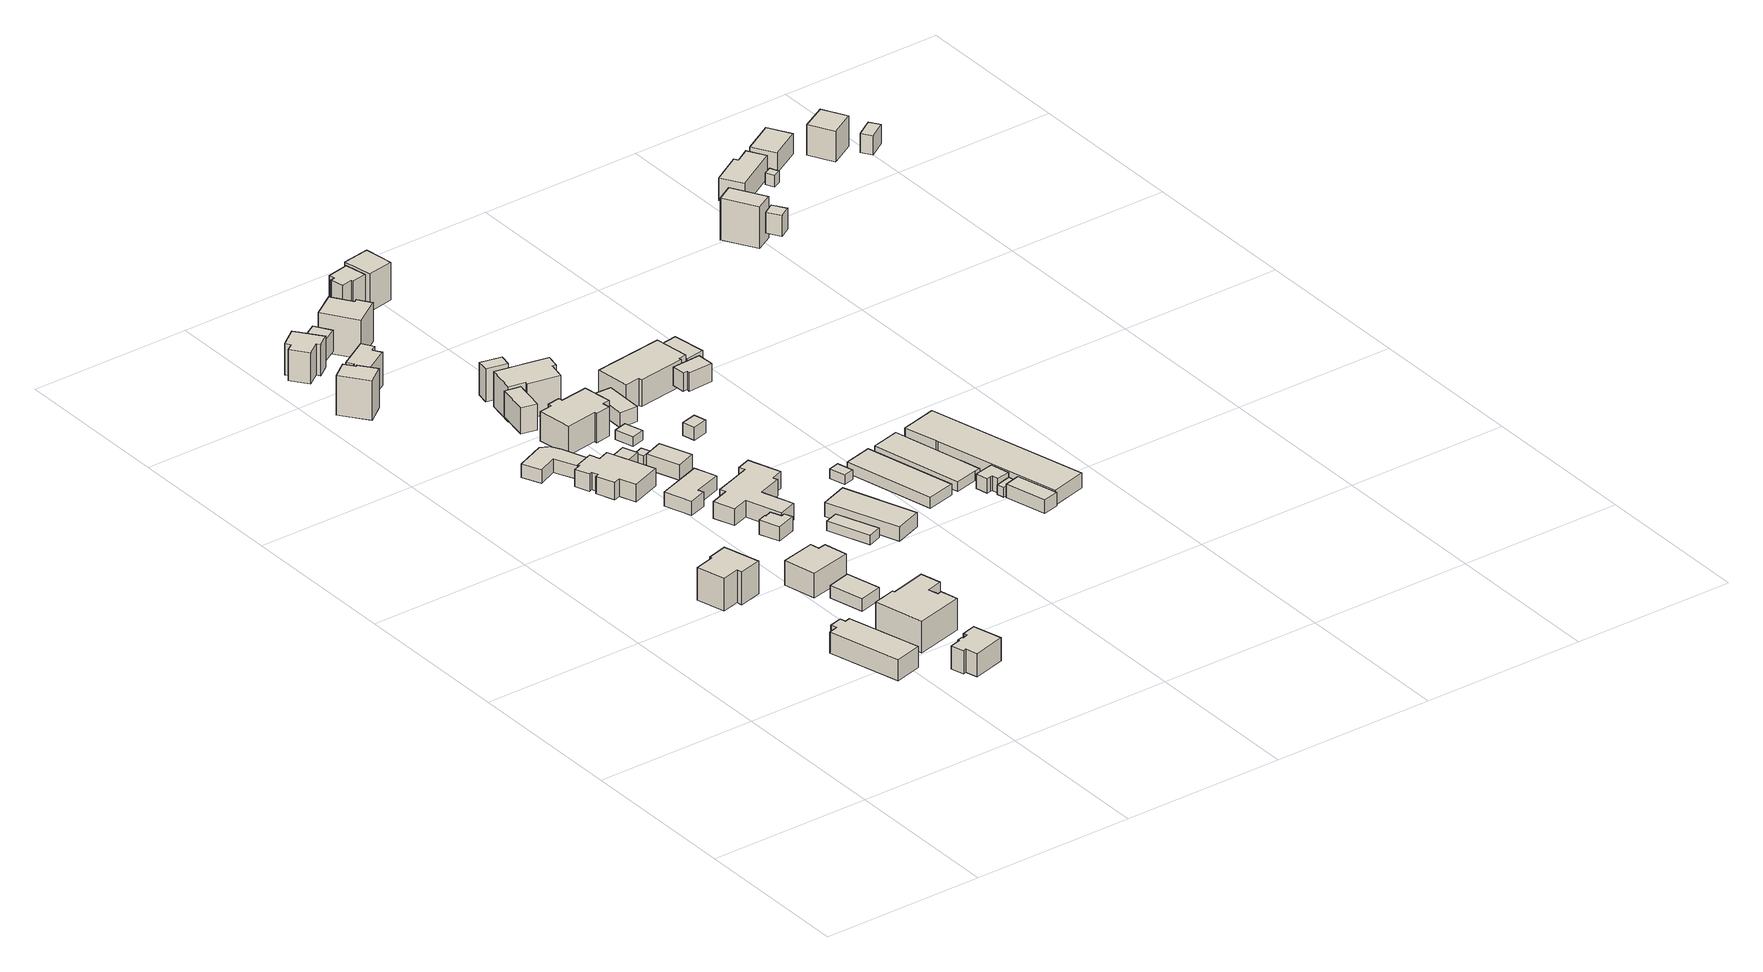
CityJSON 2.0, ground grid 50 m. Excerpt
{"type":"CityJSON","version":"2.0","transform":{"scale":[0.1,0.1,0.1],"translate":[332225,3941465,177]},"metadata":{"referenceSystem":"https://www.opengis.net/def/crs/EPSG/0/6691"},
"CityObjects":{
"building1":{"type":"Building","attributes":{"usage":"422","measuredHeight":9.6,"storeysAboveGround":2,"BuildingIDAttribute.prefecture":"14","BuildingIDAttribute.city":"14151","BuildingDetailAttribute.totalFloorArea":325.93,"BuildingDetailAttribute.buildingFootprintArea":162.96,"BuildingDetailAttribute.buildingStructureType":"601","BuildingDetailAttribute.buildingStructureOrgType":"1","BuildingDetailAttribute.orgUsage":"137","BuildingDetailAttribute.surveyYear":2015,"BuildingLandSlideRiskAttribute.description":"1","BuildingLandSlideRiskAttribute.areaType":"1"},"geometry":[{"type":"Solid","lod":"1","boundaries":[[[[0,1,2,3,4,5,6,7]],[[6,8,9,7]],[[5,10,8,6]],[[4,11,10,5]],[[3,12,11,4]],[[2,13,12,3]],[[1,14,13,2]],[[0,15,14,1]],[[7,9,15,0]],[[8,10,11,12,13,14,15,9]]]]}]},
"building2":{"type":"Building","attributes":{"usage":"422","measuredHeight":11.1,"storeysAboveGround":1,"BuildingIDAttribute.prefecture":"14","BuildingIDAttribute.city":"14151","BuildingDetailAttribute.totalFloorArea":84.15,"BuildingDetailAttribute.buildingFootprintArea":84.15,"BuildingDetailAttribute.buildingStructureType":"610","BuildingDetailAttribute.buildingStructureOrgType":"2","BuildingDetailAttribute.orgUsage":"137","BuildingDetailAttribute.surveyYear":2015,"BuildingLandSlideRiskAttribute.description":"1","BuildingLandSlideRiskAttribute.areaType":"1"},"geometry":[{"type":"Solid","lod":"1","boundaries":[[[[16,17,18,19,20,21,22,23]],[[22,24,25,23]],[[21,26,24,22]],[[20,27,26,21]],[[19,28,27,20]],[[18,29,28,19]],[[17,30,29,18]],[[16,31,30,17]],[[23,25,31,16]],[[24,26,27,28,29,30,31,25]]]]}]},
"building3":{"type":"Building","attributes":{"usage":"411","measuredHeight":7.6,"storeysAboveGround":2,"BuildingIDAttribute.prefecture":"14","BuildingIDAttribute.city":"14151","BuildingDetailAttribute.totalFloorArea":178.79,"BuildingDetailAttribute.buildingFootprintArea":89.39,"BuildingDetailAttribute.buildingStructureType":"601","BuildingDetailAttribute.buildingStructureOrgType":"1","BuildingDetailAttribute.orgUsage":"10","BuildingDetailAttribute.surveyYear":2015,"BuildingLandSlideRiskAttribute.description":"1","BuildingLandSlideRiskAttribute.areaType":"1"},"geometry":[{"type":"Solid","lod":"1","boundaries":[[[[32,33,34,35,36,37,38,39,40,41,42,43]],[[42,44,45,43]],[[41,46,44,42]],[[40,47,46,41]],[[39,48,47,40]],[[38,49,48,39]],[[37,50,49,38]],[[36,51,50,37]],[[35,52,51,36]],[[34,53,52,35]],[[33,54,53,34]],[[32,55,54,33]],[[43,45,55,32]],[[44,46,47,48,49,50,51,52,53,54,55,45]]]]}]},
"building4":{"type":"Building","attributes":{"usage":"422","measuredHeight":4.3,"storeysAboveGround":2,"BuildingIDAttribute.prefecture":"14","BuildingIDAttribute.city":"14151","BuildingDetailAttribute.totalFloorArea":153.8,"BuildingDetailAttribute.buildingFootprintArea":76.9,"BuildingDetailAttribute.buildingStructureType":"601","BuildingDetailAttribute.buildingStructureOrgType":"1","BuildingDetailAttribute.orgUsage":"137","BuildingDetailAttribute.surveyYear":2015,"BuildingLandSlideRiskAttribute.description":"1","BuildingLandSlideRiskAttribute.areaType":"1"},"geometry":[{"type":"Solid","lod":"1","boundaries":[[[[56,57,58,59]],[[58,60,61,59]],[[57,62,60,58]],[[56,63,62,57]],[[59,61,63,56]],[[60,62,63,61]]]]}]},
"building5":{"type":"Building","attributes":{"usage":"411","measuredHeight":9.6,"storeysAboveGround":2,"BuildingIDAttribute.prefecture":"14","BuildingIDAttribute.city":"14151","BuildingDetailAttribute.totalFloorArea":232.16,"BuildingDetailAttribute.buildingFootprintArea":116.08,"BuildingDetailAttribute.buildingStructureType":"601","BuildingDetailAttribute.buildingStructureOrgType":"1","BuildingDetailAttribute.orgUsage":"10","BuildingDetailAttribute.surveyYear":2015,"BuildingLandSlideRiskAttribute.description":"1","BuildingLandSlideRiskAttribute.areaType":"1"},"geometry":[{"type":"Solid","lod":"1","boundaries":[[[[64,65,66,67,68,69]],[[68,70,71,69]],[[67,72,70,68]],[[66,73,72,67]],[[65,74,73,66]],[[64,75,74,65]],[[69,71,75,64]],[[70,72,73,74,75,71]]]]}]},
"building6":{"type":"Building","attributes":{"usage":"411","measuredHeight":14,"storeysAboveGround":2,"BuildingIDAttribute.prefecture":"14","BuildingIDAttribute.city":"14151","BuildingDetailAttribute.totalFloorArea":387.16,"BuildingDetailAttribute.buildingFootprintArea":193.58,"BuildingDetailAttribute.buildingStructureType":"601","BuildingDetailAttribute.buildingStructureOrgType":"1","BuildingDetailAttribute.orgUsage":"10","BuildingDetailAttribute.surveyYear":2015,"BuildingLandSlideRiskAttribute.description":"1","BuildingLandSlideRiskAttribute.areaType":"1"},"geometry":[{"type":"Solid","lod":"1","boundaries":[[[[76,77,78,79,80,81,82,83,84,85]],[[84,86,87,85]],[[83,88,86,84]],[[82,89,88,83]],[[81,90,89,82]],[[80,91,90,81]],[[79,92,91,80]],[[78,93,92,79]],[[77,94,93,78]],[[76,95,94,77]],[[85,87,95,76]],[[86,88,89,90,91,92,93,94,95,87]]]]}]},
"building7":{"type":"Building","attributes":{"usage":"411","measuredHeight":5.5,"storeysAboveGround":2,"BuildingIDAttribute.prefecture":"14","BuildingIDAttribute.city":"14151","BuildingDetailAttribute.totalFloorArea":190.73,"BuildingDetailAttribute.buildingFootprintArea":95.36,"BuildingDetailAttribute.buildingStructureType":"601","BuildingDetailAttribute.buildingStructureOrgType":"1","BuildingDetailAttribute.orgUsage":"10","BuildingDetailAttribute.surveyYear":2015},"geometry":[{"type":"Solid","lod":"1","boundaries":[[[[96,97,98,99,100,101,102,103]],[[102,104,105,103]],[[101,106,104,102]],[[100,107,106,101]],[[99,108,107,100]],[[98,109,108,99]],[[97,110,109,98]],[[96,111,110,97]],[[103,105,111,96]],[[104,106,107,108,109,110,111,105]]]]}]},
"building8":{"type":"Building","attributes":{"usage":"411","measuredHeight":6.8,"storeysAboveGround":1,"BuildingIDAttribute.prefecture":"14","BuildingIDAttribute.city":"14151","BuildingDetailAttribute.totalFloorArea":197.92,"BuildingDetailAttribute.buildingFootprintArea":197.92,"BuildingDetailAttribute.buildingStructureType":"601","BuildingDetailAttribute.buildingStructureOrgType":"1","BuildingDetailAttribute.orgUsage":"10","BuildingDetailAttribute.surveyYear":2015},"geometry":[{"type":"Solid","lod":"1","boundaries":[[[[112,113,114,115,116,117,118,119,120,121,122,123,124,125]],[[124,126,127,125]],[[123,128,126,124]],[[122,129,128,123]],[[121,130,129,122]],[[120,131,130,121]],[[119,132,131,120]],[[118,133,132,119]],[[117,134,133,118]],[[116,135,134,117]],[[115,136,135,116]],[[114,137,136,115]],[[113,138,137,114]],[[112,139,138,113]],[[125,127,139,112]],[[126,128,129,130,131,132,133,134,135,136,137,138,139,127]]]]}]},
"building9":{"type":"Building","attributes":{"usage":"413","measuredHeight":5.7,"storeysAboveGround":1,"BuildingIDAttribute.prefecture":"14","BuildingIDAttribute.city":"14151","BuildingDetailAttribute.totalFloorArea":17.85,"BuildingDetailAttribute.buildingFootprintArea":17.85,"BuildingDetailAttribute.buildingStructureType":"601","BuildingDetailAttribute.buildingStructureOrgType":"1","BuildingDetailAttribute.orgUsage":"30","BuildingDetailAttribute.surveyYear":2015},"geometry":[{"type":"Solid","lod":"1","boundaries":[[[[140,141,142,143,144,145,146,147]],[[146,148,149,147]],[[145,150,148,146]],[[144,151,150,145]],[[143,152,151,144]],[[142,153,152,143]],[[141,154,153,142]],[[140,155,154,141]],[[147,149,155,140]],[[148,150,151,152,153,154,155,149]]]]}]},
"building10":{"type":"Building","attributes":{"usage":"411","measuredHeight":13,"storeysAboveGround":2,"BuildingIDAttribute.prefecture":"14","BuildingIDAttribute.city":"14151","BuildingDetailAttribute.totalFloorArea":105.78,"BuildingDetailAttribute.buildingFootprintArea":52.89,"BuildingDetailAttribute.buildingStructureType":"601","BuildingDetailAttribute.buildingStructureOrgType":"1","BuildingDetailAttribute.orgUsage":"10","BuildingDetailAttribute.surveyYear":2015,"BuildingLandSlideRiskAttribute.description":"1","BuildingLandSlideRiskAttribute.areaType":"1"},"geometry":[{"type":"Solid","lod":"1","boundaries":[[[[156,157,158,159,160,161]],[[160,162,163,161]],[[159,164,162,160]],[[158,165,164,159]],[[157,166,165,158]],[[156,167,166,157]],[[161,163,167,156]],[[162,164,165,166,167,163]]]]}]},
"building11":{"type":"Building","attributes":{"usage":"413","measuredHeight":10.6,"storeysAboveGround":3,"BuildingIDAttribute.prefecture":"14","BuildingIDAttribute.city":"14151","BuildingDetailAttribute.totalFloorArea":184.38,"BuildingDetailAttribute.buildingFootprintArea":61.46,"BuildingDetailAttribute.buildingStructureType":"601","BuildingDetailAttribute.buildingStructureOrgType":"1","BuildingDetailAttribute.orgUsage":"30","BuildingDetailAttribute.surveyYear":2015,"BuildingLandSlideRiskAttribute.description":"1","BuildingLandSlideRiskAttribute.areaType":"1"},"geometry":[{"type":"Solid","lod":"1","boundaries":[[[[168,169,170,171,172,173,174,175]],[[174,176,177,175]],[[173,178,176,174]],[[172,179,178,173]],[[171,180,179,172]],[[170,181,180,171]],[[169,182,181,170]],[[168,183,182,169]],[[175,177,183,168]],[[176,178,179,180,181,182,183,177]]]]}]},
"building12":{"type":"Building","attributes":{"usage":"413","measuredHeight":18.1,"storeysAboveGround":1,"BuildingIDAttribute.prefecture":"14","BuildingIDAttribute.city":"14151","BuildingDetailAttribute.totalFloorArea":101.69,"BuildingDetailAttribute.buildingFootprintArea":101.69,"BuildingDetailAttribute.buildingStructureType":"601","BuildingDetailAttribute.buildingStructureOrgType":"1","BuildingDetailAttribute.orgUsage":"30","BuildingDetailAttribute.surveyYear":2015},"geometry":[{"type":"Solid","lod":"1","boundaries":[[[[184,185,186,187,188,189]],[[188,190,191,189]],[[187,192,190,188]],[[186,193,192,187]],[[185,194,193,186]],[[184,195,194,185]],[[189,191,195,184]],[[190,192,193,194,195,191]]]]}]},
"building13":{"type":"Building","attributes":{"measuredHeight":5,"BuildingIDAttribute.prefecture":"14","BuildingIDAttribute.city":"14151","BuildingDetailAttribute.surveyYear":2015},"geometry":[{"type":"Solid","lod":"1","boundaries":[[[[196,197,198,199]],[[198,200,201,199]],[[197,202,200,198]],[[196,203,202,197]],[[199,201,203,196]],[[200,202,203,201]]]]}]},
"building14":{"type":"Building","attributes":{"usage":"413","measuredHeight":8.6,"storeysAboveGround":1,"BuildingIDAttribute.prefecture":"14","BuildingIDAttribute.city":"14151","BuildingDetailAttribute.totalFloorArea":246.19,"BuildingDetailAttribute.buildingFootprintArea":246.19,"BuildingDetailAttribute.buildingStructureType":"601","BuildingDetailAttribute.buildingStructureOrgType":"1","BuildingDetailAttribute.orgUsage":"30","BuildingDetailAttribute.surveyYear":2015},"geometry":[{"type":"Solid","lod":"1","boundaries":[[[[204,205,206,207,208,209,210,211,212,213,214,215,216,217]],[[216,218,219,217]],[[215,220,218,216]],[[214,221,220,215]],[[213,222,221,214]],[[212,223,222,213]],[[211,224,223,212]],[[210,225,224,211]],[[209,226,225,210]],[[208,227,226,209]],[[207,228,227,208]],[[206,229,228,207]],[[205,230,229,206]],[[204,231,230,205]],[[217,219,231,204]],[[218,220,221,222,223,224,225,226,227,228,229,230,231,219]]]]}]},
"building15":{"type":"Building","attributes":{"measuredHeight":3.4,"BuildingIDAttribute.prefecture":"14","BuildingIDAttribute.city":"14151","BuildingDetailAttribute.surveyYear":2015},"geometry":[{"type":"Solid","lod":"1","boundaries":[[[[232,233,234,235]],[[234,236,237,235]],[[233,238,236,234]],[[232,239,238,233]],[[235,237,239,232]],[[236,238,239,237]]]]}]},
"building16":{"type":"Building","attributes":{"usage":"411","measuredHeight":7.1,"storeysAboveGround":2,"BuildingIDAttribute.prefecture":"14","BuildingIDAttribute.city":"14151","BuildingDetailAttribute.totalFloorArea":61.4,"BuildingDetailAttribute.buildingFootprintArea":30.7,"BuildingDetailAttribute.buildingStructureType":"601","BuildingDetailAttribute.buildingStructureOrgType":"1","BuildingDetailAttribute.orgUsage":"10","BuildingDetailAttribute.surveyYear":2015,"BuildingLandSlideRiskAttribute.description":"1","BuildingLandSlideRiskAttribute.areaType":"1"},"geometry":[{"type":"Solid","lod":"1","boundaries":[[[[240,241,242,243]],[[242,244,245,243]],[[241,246,244,242]],[[240,247,246,241]],[[243,245,247,240]],[[244,246,247,245]]]]}]},
"building17":{"type":"Building","attributes":{"usage":"411","measuredHeight":11.2,"storeysAboveGround":1,"BuildingIDAttribute.prefecture":"14","BuildingIDAttribute.city":"14151","BuildingDetailAttribute.totalFloorArea":64.75,"BuildingDetailAttribute.buildingFootprintArea":64.75,"BuildingDetailAttribute.buildingStructureType":"601","BuildingDetailAttribute.buildingStructureOrgType":"1","BuildingDetailAttribute.orgUsage":"10","BuildingDetailAttribute.surveyYear":2015,"BuildingLandSlideRiskAttribute.description":"1","BuildingLandSlideRiskAttribute.areaType":"1"},"geometry":[{"type":"Solid","lod":"1","boundaries":[[[[248,249,250,251,252,253,254,255]],[[254,256,257,255]],[[253,258,256,254]],[[252,259,258,253]],[[251,260,259,252]],[[250,261,260,251]],[[249,262,261,250]],[[248,263,262,249]],[[255,257,263,248]],[[256,258,259,260,261,262,263,257]]]]}]},
"building18":{"type":"Building","attributes":{"usage":"422","measuredHeight":5.9,"storeysAboveGround":1,"BuildingIDAttribute.prefecture":"14","BuildingIDAttribute.city":"14151","BuildingDetailAttribute.totalFloorArea":65.13,"BuildingDetailAttribute.buildingFootprintArea":65.13,"BuildingDetailAttribute.buildingStructureType":"601","BuildingDetailAttribute.buildingStructureOrgType":"1","BuildingDetailAttribute.orgUsage":"137","BuildingDetailAttribute.surveyYear":2015},"geometry":[{"type":"Solid","lod":"1","boundaries":[[[[264,265,266,267]],[[266,268,269,267]],[[265,270,268,266]],[[264,271,270,265]],[[267,269,271,264]],[[268,270,271,269]]]]}]},
"building19":{"type":"Building","attributes":{"BuildingIDAttribute.prefecture":"14","BuildingIDAttribute.city":"14151","BuildingDetailAttribute.surveyYear":2015},"geometry":[{"type":"Solid","lod":"1","boundaries":[[[[272,273,274,275]],[[274,276,277,275]],[[273,278,276,274]],[[272,279,278,273]],[[275,277,279,272]],[[276,278,279,277]]]]}]},
"building20":{"type":"Building","attributes":{"usage":"415","measuredHeight":13.1,"storeysAboveGround":1,"BuildingIDAttribute.prefecture":"14","BuildingIDAttribute.city":"14151","BuildingDetailAttribute.totalFloorArea":44.1,"BuildingDetailAttribute.buildingFootprintArea":44.1,"BuildingDetailAttribute.buildingStructureType":"601","BuildingDetailAttribute.buildingStructureOrgType":"1","BuildingDetailAttribute.orgUsage":"50","BuildingDetailAttribute.surveyYear":2015},"geometry":[{"type":"Solid","lod":"1","boundaries":[[[[280,281,282,283]],[[282,284,285,283]],[[281,286,284,282]],[[280,287,286,281]],[[283,285,287,280]],[[284,286,287,285]]]]}]},
"building21":{"type":"Building","attributes":{"usage":"411","measuredHeight":10.7,"storeysAboveGround":1,"BuildingIDAttribute.prefecture":"14","BuildingIDAttribute.city":"14151","BuildingDetailAttribute.totalFloorArea":165.42,"BuildingDetailAttribute.buildingFootprintArea":165.42,"BuildingDetailAttribute.buildingStructureType":"601","BuildingDetailAttribute.buildingStructureOrgType":"1","BuildingDetailAttribute.orgUsage":"10","BuildingDetailAttribute.surveyYear":2015},"geometry":[{"type":"Solid","lod":"1","boundaries":[[[[288,289,290,291,292,293,294,295,296,297,298,299]],[[298,300,301,299]],[[297,302,300,298]],[[296,303,302,297]],[[295,304,303,296]],[[294,305,304,295]],[[293,306,305,294]],[[292,307,306,293]],[[291,308,307,292]],[[290,309,308,291]],[[289,310,309,290]],[[288,311,310,289]],[[299,301,311,288]],[[300,302,303,304,305,306,307,308,309,310,311,301]]]]}]},
"building22":{"type":"Building","attributes":{"usage":"411","storeysAboveGround":1,"BuildingIDAttribute.prefecture":"14","BuildingIDAttribute.city":"14151","BuildingDetailAttribute.totalFloorArea":22.94,"BuildingDetailAttribute.buildingFootprintArea":22.94,"BuildingDetailAttribute.buildingStructureType":"610","BuildingDetailAttribute.buildingStructureOrgType":"2","BuildingDetailAttribute.orgUsage":"10","BuildingDetailAttribute.surveyYear":2015},"geometry":[{"type":"Solid","lod":"1","boundaries":[[[[312,313,314,315]],[[314,316,317,315]],[[313,318,316,314]],[[312,319,318,313]],[[315,317,319,312]],[[316,318,319,317]]]]}]},
"building23":{"type":"Building","attributes":{"usage":"411","measuredHeight":13.4,"storeysAboveGround":2,"BuildingIDAttribute.prefecture":"14","BuildingIDAttribute.city":"14151","BuildingDetailAttribute.totalFloorArea":182.55,"BuildingDetailAttribute.buildingFootprintArea":91.27,"BuildingDetailAttribute.buildingStructureType":"601","BuildingDetailAttribute.buildingStructureOrgType":"1","BuildingDetailAttribute.orgUsage":"10","BuildingDetailAttribute.surveyYear":2015,"BuildingLandSlideRiskAttribute.description":"1","BuildingLandSlideRiskAttribute.areaType":"1"},"geometry":[{"type":"Solid","lod":"1","boundaries":[[[[320,321,322,323,324,325]],[[324,326,327,325]],[[323,328,326,324]],[[322,329,328,323]],[[321,330,329,322]],[[320,331,330,321]],[[325,327,331,320]],[[326,328,329,330,331,327]]]]}]},
"building24":{"type":"Building","attributes":{"measuredHeight":5.8,"BuildingIDAttribute.prefecture":"14","BuildingIDAttribute.city":"14151","BuildingDetailAttribute.surveyYear":2015},"geometry":[{"type":"Solid","lod":"1","boundaries":[[[[332,333,334,335]],[[334,336,337,335]],[[333,338,336,334]],[[332,339,338,333]],[[335,337,339,332]],[[336,338,339,337]]]]}]},
"building25":{"type":"Building","attributes":{"usage":"415","measuredHeight":16.9,"storeysAboveGround":1,"BuildingIDAttribute.prefecture":"14","BuildingIDAttribute.city":"14151","BuildingDetailAttribute.totalFloorArea":23.09,"BuildingDetailAttribute.buildingFootprintArea":23.09,"BuildingDetailAttribute.buildingStructureType":"601","BuildingDetailAttribute.buildingStructureOrgType":"1","BuildingDetailAttribute.orgUsage":"50","BuildingDetailAttribute.surveyYear":2015},"geometry":[{"type":"Solid","lod":"1","boundaries":[[[[340,341,342,343]],[[342,344,345,343]],[[341,346,344,342]],[[340,347,346,341]],[[343,345,347,340]],[[344,346,347,345]]]]}]},
"building26":{"type":"Building","attributes":{"usage":"415","measuredHeight":13.4,"storeysAboveGround":2,"BuildingIDAttribute.prefecture":"14","BuildingIDAttribute.city":"14151","BuildingDetailAttribute.totalFloorArea":242.28,"BuildingDetailAttribute.buildingFootprintArea":121.14,"BuildingDetailAttribute.buildingStructureType":"601","BuildingDetailAttribute.buildingStructureOrgType":"1","BuildingDetailAttribute.orgUsage":"50","BuildingDetailAttribute.surveyYear":2015},"geometry":[{"type":"Solid","lod":"1","boundaries":[[[[348,349,350,351,352,353,354,355]],[[354,356,357,355]],[[353,358,356,354]],[[352,359,358,353]],[[351,360,359,352]],[[350,361,360,351]],[[349,362,361,350]],[[348,363,362,349]],[[355,357,363,348]],[[356,358,359,360,361,362,363,357]]]]}]},
"building27":{"type":"Building","attributes":{"usage":"411","measuredHeight":5.3,"storeysAboveGround":2,"BuildingIDAttribute.prefecture":"14","BuildingIDAttribute.city":"14151","BuildingDetailAttribute.totalFloorArea":111.09,"BuildingDetailAttribute.buildingFootprintArea":55.54,"BuildingDetailAttribute.buildingStructureType":"601","BuildingDetailAttribute.buildingStructureOrgType":"1","BuildingDetailAttribute.orgUsage":"10","BuildingDetailAttribute.surveyYear":2015},"geometry":[{"type":"Solid","lod":"1","boundaries":[[[[364,365,366,367]],[[366,368,369,367]],[[365,370,368,366]],[[364,371,370,365]],[[367,369,371,364]],[[368,370,371,369]]]]}]},
"building28":{"type":"Building","attributes":{"usage":"411","measuredHeight":9.9,"storeysAboveGround":2,"BuildingIDAttribute.prefecture":"14","BuildingIDAttribute.city":"14151","BuildingDetailAttribute.totalFloorArea":107.81,"BuildingDetailAttribute.buildingFootprintArea":53.9,"BuildingDetailAttribute.buildingStructureType":"601","BuildingDetailAttribute.buildingStructureOrgType":"1","BuildingDetailAttribute.orgUsage":"10","BuildingDetailAttribute.surveyYear":2015,"BuildingLandSlideRiskAttribute.description":"1","BuildingLandSlideRiskAttribute.areaType":"1"},"geometry":[{"type":"Solid","lod":"1","boundaries":[[[[372,373,374,375,376,377,378,379]],[[378,380,381,379]],[[377,382,380,378]],[[376,383,382,377]],[[375,384,383,376]],[[374,385,384,375]],[[373,386,385,374]],[[372,387,386,373]],[[379,381,387,372]],[[380,382,383,384,385,386,387,381]]]]}]},
"building29":{"type":"Building","attributes":{"measuredHeight":4.2,"BuildingIDAttribute.prefecture":"14","BuildingIDAttribute.city":"14151","BuildingDetailAttribute.surveyYear":2015},"geometry":[{"type":"Solid","lod":"1","boundaries":[[[[388,389,390,391]],[[390,392,393,391]],[[389,394,392,390]],[[388,395,394,389]],[[391,393,395,388]],[[392,394,395,393]]]]}]},
"building30":{"type":"Building","attributes":{"BuildingIDAttribute.prefecture":"14","BuildingIDAttribute.city":"14151","BuildingDetailAttribute.surveyYear":2015},"geometry":[{"type":"Solid","lod":"1","boundaries":[[[[396,397,398,399]],[[398,400,401,399]],[[397,402,400,398]],[[396,403,402,397]],[[399,401,403,396]],[[400,402,403,401]]]]}]},
"building31":{"type":"Building","attributes":{"usage":"411","measuredHeight":12.6,"storeysAboveGround":2,"BuildingIDAttribute.prefecture":"14","BuildingIDAttribute.city":"14151","BuildingDetailAttribute.totalFloorArea":99.7,"BuildingDetailAttribute.buildingFootprintArea":49.85,"BuildingDetailAttribute.buildingStructureType":"601","BuildingDetailAttribute.buildingStructureOrgType":"1","BuildingDetailAttribute.orgUsage":"10","BuildingDetailAttribute.surveyYear":2015,"BuildingLandSlideRiskAttribute.description":"1","BuildingLandSlideRiskAttribute.areaType":"1"},"geometry":[{"type":"Solid","lod":"1","boundaries":[[[[404,405,406,407]],[[406,408,409,407]],[[405,410,408,406]],[[404,411,410,405]],[[407,409,411,404]],[[408,410,411,409]]]]}]},
"building32":{"type":"Building","attributes":{"measuredHeight":4.8,"BuildingIDAttribute.prefecture":"14","BuildingIDAttribute.city":"14151","BuildingDetailAttribute.surveyYear":2015},"geometry":[{"type":"Solid","lod":"1","boundaries":[[[[412,413,414,415]],[[414,416,417,415]],[[413,418,416,414]],[[412,419,418,413]],[[415,417,419,412]],[[416,418,419,417]]]]}]},
"building33":{"type":"Building","attributes":{"usage":"411","measuredHeight":10.5,"storeysAboveGround":1,"BuildingIDAttribute.prefecture":"14","BuildingIDAttribute.city":"14151","BuildingDetailAttribute.totalFloorArea":221.25,"BuildingDetailAttribute.buildingFootprintArea":221.25,"BuildingDetailAttribute.buildingStructureType":"601","BuildingDetailAttribute.buildingStructureOrgType":"1","BuildingDetailAttribute.orgUsage":"10","BuildingDetailAttribute.surveyYear":2015},"geometry":[{"type":"Solid","lod":"1","boundaries":[[[[420,421,422,423,424,425,426,427]],[[426,428,429,427]],[[425,430,428,426]],[[424,431,430,425]],[[423,432,431,424]],[[422,433,432,423]],[[421,434,433,422]],[[420,435,434,421]],[[427,429,435,420]],[[428,430,431,432,433,434,435,429]]]]}]},
"building34":{"type":"Building","attributes":{"usage":"411","measuredHeight":6.6,"storeysAboveGround":2,"BuildingIDAttribute.prefecture":"14","BuildingIDAttribute.city":"14151","BuildingDetailAttribute.totalFloorArea":84.06,"BuildingDetailAttribute.buildingFootprintArea":42.03,"BuildingDetailAttribute.buildingStructureType":"610","BuildingDetailAttribute.buildingStructureOrgType":"2","BuildingDetailAttribute.orgUsage":"10","BuildingDetailAttribute.surveyYear":2015},"geometry":[{"type":"Solid","lod":"1","boundaries":[[[[436,437,438,439,440,441]],[[440,442,443,441]],[[439,444,442,440]],[[438,445,444,439]],[[437,446,445,438]],[[436,447,446,437]],[[441,443,447,436]],[[442,444,445,446,447,443]]]]}]},
"building35":{"type":"Building","attributes":{"BuildingIDAttribute.prefecture":"14","BuildingIDAttribute.city":"14151","BuildingDetailAttribute.surveyYear":2015},"geometry":[{"type":"Solid","lod":"1","boundaries":[[[[448,449,450,451,452,453,454]],[[453,455,456,454]],[[452,457,455,453]],[[451,458,457,452]],[[450,459,458,451]],[[449,460,459,450]],[[448,461,460,449]],[[454,456,461,448]],[[455,457,458,459,460,461,456]]]]}]},
"building36":{"type":"Building","attributes":{"usage":"402","measuredHeight":5.4,"storeysAboveGround":2,"BuildingIDAttribute.prefecture":"14","BuildingIDAttribute.city":"14151","BuildingDetailAttribute.totalFloorArea":58.49,"BuildingDetailAttribute.buildingFootprintArea":29.25,"BuildingDetailAttribute.buildingStructureType":"610","BuildingDetailAttribute.buildingStructureOrgType":"2","BuildingDetailAttribute.orgUsage":"71","BuildingDetailAttribute.surveyYear":2015},"geometry":[{"type":"Solid","lod":"1","boundaries":[[[[462,463,464,465,466,467,468,469]],[[468,470,471,469]],[[467,472,470,468]],[[466,473,472,467]],[[465,474,473,466]],[[464,475,474,465]],[[463,476,475,464]],[[462,477,476,463]],[[469,471,477,462]],[[470,472,473,474,475,476,477,471]]]]}]},
"building37":{"type":"Building","attributes":{"BuildingIDAttribute.prefecture":"14","BuildingIDAttribute.city":"14151","BuildingDetailAttribute.surveyYear":2015},"geometry":[{"type":"Solid","lod":"1","boundaries":[[[[478,479,480,481]],[[480,482,483,481]],[[479,484,482,480]],[[478,485,484,479]],[[481,483,485,478]],[[482,484,485,483]]]]}]},
"building38":{"type":"Building","attributes":{"measuredHeight":5.2,"BuildingIDAttribute.prefecture":"14","BuildingIDAttribute.city":"14151","BuildingDetailAttribute.surveyYear":2015},"geometry":[{"type":"Solid","lod":"1","boundaries":[[[[486,487,488,489]],[[488,490,491,489]],[[487,492,490,488]],[[486,493,492,487]],[[489,491,493,486]],[[490,492,493,491]]]]}]},
"building39":{"type":"Building","attributes":{"usage":"411","measuredHeight":8.5,"storeysAboveGround":1,"BuildingIDAttribute.prefecture":"14","BuildingIDAttribute.city":"14151","BuildingDetailAttribute.totalFloorArea":53.37,"BuildingDetailAttribute.buildingFootprintArea":53.37,"BuildingDetailAttribute.buildingStructureType":"601","BuildingDetailAttribute.buildingStructureOrgType":"1","BuildingDetailAttribute.orgUsage":"10","BuildingDetailAttribute.surveyYear":2015},"geometry":[{"type":"Solid","lod":"1","boundaries":[[[[494,495,496,497]],[[496,498,499,497]],[[495,500,498,496]],[[494,501,500,495]],[[497,499,501,494]],[[498,500,501,499]]]]}]},
"building40":{"type":"Building","attributes":{"measuredHeight":6.6,"BuildingIDAttribute.prefecture":"14","BuildingIDAttribute.city":"14151","BuildingDetailAttribute.surveyYear":2015},"geometry":[{"type":"Solid","lod":"1","boundaries":[[[[502,503,504,505,506,507,508]],[[507,509,510,508]],[[506,511,509,507]],[[505,512,511,506]],[[504,513,512,505]],[[503,514,513,504]],[[502,515,514,503]],[[508,510,515,502]],[[509,511,512,513,514,515,510]]]]}]},
"building41":{"type":"Building","attributes":{"usage":"411","measuredHeight":14.6,"storeysAboveGround":1,"BuildingIDAttribute.prefecture":"14","BuildingIDAttribute.city":"14151","BuildingDetailAttribute.totalFloorArea":61.03,"BuildingDetailAttribute.buildingFootprintArea":61.03,"BuildingDetailAttribute.buildingStructureType":"601","BuildingDetailAttribute.buildingStructureOrgType":"1","BuildingDetailAttribute.orgUsage":"10","BuildingDetailAttribute.surveyYear":2015,"BuildingLandSlideRiskAttribute.description":"1","BuildingLandSlideRiskAttribute.areaType":"1"},"geometry":[{"type":"Solid","lod":"1","boundaries":[[[[516,517,518,519]],[[518,520,521,519]],[[517,522,520,518]],[[516,523,522,517]],[[519,521,523,516]],[[520,522,523,521]]]]}]},
"building42":{"type":"Building","attributes":{"measuredHeight":6.7,"BuildingIDAttribute.prefecture":"14","BuildingIDAttribute.city":"14151","BuildingDetailAttribute.surveyYear":2015,"BuildingLandSlideRiskAttribute.description":"1","BuildingLandSlideRiskAttribute.areaType":"1"},"geometry":[{"type":"Solid","lod":"1","boundaries":[[[[524,525,526,527]],[[526,528,529,527]],[[525,530,528,526]],[[524,531,530,525]],[[527,529,531,524]],[[528,530,531,529]]]]}]},
"building43":{"type":"Building","attributes":{"usage":"411","measuredHeight":8.4,"storeysAboveGround":2,"BuildingIDAttribute.prefecture":"14","BuildingIDAttribute.city":"14151","BuildingDetailAttribute.totalFloorArea":173.77,"BuildingDetailAttribute.buildingFootprintArea":86.89,"BuildingDetailAttribute.buildingStructureType":"601","BuildingDetailAttribute.buildingStructureOrgType":"1","BuildingDetailAttribute.orgUsage":"10","BuildingDetailAttribute.surveyYear":2015,"BuildingLandSlideRiskAttribute.description":"1","BuildingLandSlideRiskAttribute.areaType":"1"},"geometry":[{"type":"Solid","lod":"1","boundaries":[[[[532,533,534,535,536,537]],[[536,538,539,537]],[[535,540,538,536]],[[534,541,540,535]],[[533,542,541,534]],[[532,543,542,533]],[[537,539,543,532]],[[538,540,541,542,543,539]]]]}]},
"building44":{"type":"Building","attributes":{"measuredHeight":4,"BuildingIDAttribute.prefecture":"14","BuildingIDAttribute.city":"14151","BuildingDetailAttribute.surveyYear":2015,"BuildingLandSlideRiskAttribute.description":"1","BuildingLandSlideRiskAttribute.areaType":"1"},"geometry":[{"type":"Solid","lod":"1","boundaries":[[[[544,545,546,547]],[[546,548,549,547]],[[545,550,548,546]],[[544,551,550,545]],[[547,549,551,544]],[[548,550,551,549]]]]}]},
"building45":{"type":"Building","attributes":{"usage":"411","measuredHeight":6.8,"storeysAboveGround":2,"BuildingIDAttribute.prefecture":"14","BuildingIDAttribute.city":"14151","BuildingDetailAttribute.totalFloorArea":116.6,"BuildingDetailAttribute.buildingFootprintArea":58.3,"BuildingDetailAttribute.buildingStructureType":"601","BuildingDetailAttribute.buildingStructureOrgType":"1","BuildingDetailAttribute.orgUsage":"10","BuildingDetailAttribute.surveyYear":2015,"BuildingLandSlideRiskAttribute.description":"1","BuildingLandSlideRiskAttribute.areaType":"1"},"geometry":[{"type":"Solid","lod":"1","boundaries":[[[[552,553,554,555]],[[554,556,557,555]],[[553,558,556,554]],[[552,559,558,553]],[[555,557,559,552]],[[556,558,559,557]]]]}]},
"building46":{"type":"Building","attributes":{"usage":"411","measuredHeight":10.5,"storeysAboveGround":2,"BuildingIDAttribute.prefecture":"14","BuildingIDAttribute.city":"14151","BuildingDetailAttribute.totalFloorArea":120.39,"BuildingDetailAttribute.buildingFootprintArea":60.2,"BuildingDetailAttribute.buildingStructureType":"601","BuildingDetailAttribute.buildingStructureOrgType":"1","BuildingDetailAttribute.orgUsage":"10","BuildingDetailAttribute.surveyYear":2015,"BuildingLandSlideRiskAttribute.description":"1","BuildingLandSlideRiskAttribute.areaType":"1"},"geometry":[{"type":"Solid","lod":"1","boundaries":[[[[560,561,562,563]],[[562,564,565,563]],[[561,566,564,562]],[[560,567,566,561]],[[563,565,567,560]],[[564,566,567,565]]]]}]},
"building47":{"type":"Building","attributes":{"usage":"411","measuredHeight":8.8,"storeysAboveGround":2,"BuildingIDAttribute.prefecture":"14","BuildingIDAttribute.city":"14151","BuildingDetailAttribute.totalFloorArea":37.07,"BuildingDetailAttribute.buildingFootprintArea":18.54,"BuildingDetailAttribute.buildingStructureType":"601","BuildingDetailAttribute.buildingStructureOrgType":"1","BuildingDetailAttribute.orgUsage":"10","BuildingDetailAttribute.surveyYear":2015,"BuildingLandSlideRiskAttribute.description":"1","BuildingLandSlideRiskAttribute.areaType":"1"},"geometry":[{"type":"Solid","lod":"1","boundaries":[[[[568,569,570,571]],[[570,572,573,571]],[[569,574,572,570]],[[568,575,574,569]],[[571,573,575,568]],[[572,574,575,573]]]]}]}
},
"vertices":[
[289,144,239],[205,121,239],[145,344,239],[173,352,239],[168,370,239],[207,381,239],[212,363,239],[228,368,239],[212,363,305],[228,368,305],[207,381,305],[168,370,305],[173,352,305],[145,344,305],[205,121,305],[289,144,305],
[29,776,236],[89,792,236],[88,799,236],[149,815,236],[179,704,236],[110,686,236],[106,702,236],[53,688,236],[106,702,338],[53,688,338],[110,686,338],[179,704,338],[149,815,338],[88,799,338],[89,792,338],[29,776,338],
[384,10,240],[374,47,240],[364,44,240],[353,84,240],[387,93,240],[386,98,240],[402,102,240],[403,98,240],[420,103,240],[417,115,240],[460,127,240],[484,38,240],[460,127,312],[484,38,312],[417,115,312],[420,103,312],[403,98,312],[402,102,312],[386,98,312],[387,93,312],[353,84,312],[364,44,312],[374,47,312],[384,10,312],
[414,483,238],[343,464,238],[316,570,238],[388,589,238],[316,570,277],[388,589,277],[343,464,277],[414,483,277],
[426,645,221],[299,617,221],[276,717,221],[380,741,221],[386,712,221],[410,717,221],[386,712,298],[410,717,298],[380,741,298],[276,717,298],[299,617,298],[426,645,298],
[356,422,184],[426,440,184],[428,433,184],[538,462,184],[554,399,184],[506,386,184],[514,356,184],[527,359,184],[540,306,184],[395,269,184],[540,306,283],[395,269,283],[527,359,283],[514,356,283],[506,386,283],[554,399,283],[538,462,283],[428,433,283],[426,440,283],[356,422,283],
[233,1744,123],[259,1731,123],[275,1702,123],[306,1619,123],[261,1602,123],[227,1674,123],[169,1649,123],[144,1706,123],[169,1649,165],[144,1706,165],[227,1674,165],[261,1602,165],[306,1619,165],[275,1702,165],[259,1731,165],[233,1744,165],
[309,1416,127],[290,1466,127],[270,1459,127],[249,1515,127],[259,1519,127],[252,1538,127],[242,1534,127],[225,1577,127],[247,1585,127],[245,1591,127],[301,1612,127],[312,1582,127],[346,1595,127],[400,1451,127],[346,1595,181],[400,1451,181],[312,1582,181],[301,1612,181],[245,1591,181],[247,1585,181],[225,1577,181],[242,1534,181],[252,1538,181],[259,1519,181],[249,1515,181],[270,1459,181],[290,1466,181],[309,1416,181],
[468,1085,129],[494,1095,129],[495,1091,129],[516,1099,129],[529,1066,129],[540,1070,129],[550,1046,129],[491,1024,129],[550,1046,174],[491,1024,174],[540,1070,174],[529,1066,174],[516,1099,174],[495,1091,174],[494,1095,174],[468,1085,174],
[56,2406,8],[105,2443,8],[128,2413,8],[132,2416,8],[169,2367,8],[117,2327,8],[169,2367,131],[117,2327,131],[132,2416,131],[128,2413,131],[105,2443,131],[56,2406,131],
[126,2546,63],[90,2519,63],[83,2530,63],[43,2501,63],[6,2551,63],[26,2566,63],[16,2581,63],[70,2621,63],[16,2581,160],[70,2621,160],[26,2566,160],[6,2551,160],[43,2501,160],[83,2530,160],[90,2519,160],[126,2546,160],
[491,1401,128],[515,1334,128],[432,1305,128],[438,1289,128],[384,1270,128],[354,1353,128],[384,1270,173],[354,1353,173],[438,1289,173],[432,1305,173],[515,1334,173],[491,1401,173],
[424,1562,121],[370,1541,121],[353,1586,121],[407,1607,121],[353,1586,168],[407,1607,168],[370,1541,168],[424,1562,168],
[596,1317,119],[589,1335,119],[631,1350,119],[666,1251,119],[630,1238,119],[635,1224,119],[562,1198,119],[596,1101,119],[541,1081,119],[502,1190,119],[453,1173,119],[430,1237,119],[488,1258,119],[481,1276,119],[488,1258,171],[481,1276,171],[430,1237,171],[453,1173,171],[502,1190,171],[541,1081,171],[596,1101,171],[562,1198,171],[635,1224,171],[630,1238,171],[666,1251,171],[631,1350,171],[589,1335,171],[596,1317,171],
[431,1585,121],[461,1596,121],[471,1569,121],[441,1558,121],[471,1569,152],[441,1558,152],[461,1596,152],[431,1585,152],
[159,2646,65],[189,2596,65],[134,2563,65],[104,2613,65],[134,2563,131],[104,2613,131],[189,2596,131],[159,2646,131],
[231,2530,3],[252,2495,3],[235,2484,3],[250,2459,3],[170,2411,3],[147,2451,3],[153,2455,3],[141,2476,3],[153,2455,107],[141,2476,107],[147,2451,107],[170,2411,107],[250,2459,107],[235,2484,107],[252,2495,107],[231,2530,107],
[500,1568,117],[536,1471,117],[478,1448,117],[441,1546,117],[478,1448,165],[441,1546,165],[536,1471,165],[500,1568,165],
[723,893,119],[682,877,119],[633,1005,119],[674,1020,119],[633,1005,149],[674,1020,149],[682,877,149],[723,893,149],
[355,2061,61],[404,2052,61],[386,1955,61],[337,1964,61],[386,1955,142],[337,1964,142],[404,2052,142],[355,2061,142],
[345,1889,74],[386,1895,74],[385,1906,74],[425,1912,74],[427,1900,74],[513,1912,74],[526,1823,74],[503,1820,74],[506,1797,74],[459,1790,74],[458,1798,74],[361,1783,74],[458,1798,165],[361,1783,165],[459,1790,165],[506,1797,165],[503,1820,165],[526,1823,165],[513,1912,165],[427,1900,165],[425,1912,165],[385,1906,165],[386,1895,165],[345,1889,165],
[522,1749,101],[539,1692,101],[498,1680,101],[482,1738,101],[498,1680,131],[482,1738,131],[539,1692,131],[522,1749,131],
[246,2547,44],[178,2647,44],[249,2695,44],[290,2634,44],[299,2640,44],[325,2600,44],[299,2640,165],[325,2600,165],[290,2634,165],[249,2695,165],[178,2647,165],[246,2547,165],
[768,1114,106],[850,893,106],[768,862,106],[685,1083,106],[768,862,150],[685,1083,150],[850,893,150],[768,1114,150],
[385,2183,37],[393,2221,37],[458,2207,37],[450,2169,37],[458,2207,139],[450,2169,139],[393,2221,139],[385,2183,139],
[547,2116,39],[538,2074,39],[527,2076,39],[516,2024,39],[419,2043,39],[420,2051,39],[369,2061,39],[386,2148,39],[369,2061,149],[386,2148,149],[420,2051,149],[419,2043,149],[516,2024,149],[527,2076,149],[538,2074,149],[547,2116,149],
[587,1780,98],[531,1781,98],[533,1902,98],[589,1900,98],[533,1902,145],[589,1900,145],[531,1781,145],[587,1780,145],
[378,2706,90],[332,2697,90],[330,2703,90],[296,2696,90],[288,2737,90],[302,2740,90],[298,2758,90],[365,2772,90],[298,2758,182],[365,2772,182],[302,2740,182],[288,2737,182],[296,2696,182],[330,2703,182],[332,2697,182],[378,2706,182],
[692,1617,103],[645,1606,103],[636,1645,103],[683,1656,103],[636,1645,143],[683,1656,143],[645,1606,143],[692,1617,143],
[862,1194,102],[829,1186,102],[816,1235,102],[849,1244,102],[816,1235,132],[849,1244,132],[829,1186,132],[862,1194,132],
[452,2797,68],[466,2708,68],[385,2695,68],[370,2784,68],[385,2695,186],[370,2784,186],[466,2708,186],[452,2797,186],
[871,1231,101],[957,1252,101],[1025,974,101],[939,953,101],[1025,974,135],[939,953,135],[957,1252,135],[871,1231,135],
[827,2010,68],[841,1904,68],[816,1900,68],[818,1893,68],[671,1873,68],[669,1883,68],[623,1877,68],[609,1981,68],[623,1877,152],[609,1981,152],[669,1883,152],[671,1873,152],[818,1893,152],[816,1900,152],[841,1904,152],[827,2010,152],
[801,1834,87],[801,1845,87],[787,1844,87],[785,1885,87],[875,1890,87],[878,1838,87],[875,1890,144],[878,1838,144],[785,1885,144],[787,1844,144],[801,1845,144],[801,1834,144],
[1051,980,99],[985,1261,99],[1072,1282,99],[1122,1072,99],[1124,1063,99],[1138,1000,99],[1122,997,99],[1138,1000,129],[1122,997,129],[1124,1063,129],[1122,1072,129],[1072,1282,129],[985,1261,129],[1051,980,129],
[1131,910,99],[1127,930,99],[1120,929,99],[1108,926,99],[1100,964,99],[1120,969,99],[1160,977,99],[1173,918,99],[1160,977,144],[1173,918,144],[1120,969,144],[1100,964,144],[1108,926,144],[1120,929,144],[1127,930,144],[1131,910,144],
[1174,918,99],[1179,896,99],[1131,884,99],[1126,906,99],[1131,884,129],[1126,906,129],[1179,896,129],[1174,918,129],
[1137,881,97],[1186,894,97],[1219,767,97],[1170,754,97],[1219,767,139],[1170,754,139],[1186,894,139],[1137,881,139],
[831,2003,68],[888,2012,68],[903,1911,68],[845,1902,68],[903,1911,139],[845,1902,139],[888,2012,139],[831,2003,139],
[1223,779,91],[1125,1167,91],[1123,1174,91],[1097,1275,91],[1125,1282,91],[1208,1303,91],[1334,808,91],[1208,1303,137],[1334,808,137],[1125,1282,137],[1097,1275,137],[1123,1174,137],[1125,1167,137],[1223,779,137],
[1398,2489,20],[1449,2519,20],[1506,2419,20],[1455,2390,20],[1506,2419,150],[1455,2390,150],[1449,2519,150],[1398,2489,150],
[1536,2374,59],[1501,2353,59],[1476,2393,59],[1511,2415,59],[1476,2393,124],[1511,2415,124],[1501,2353,124],[1536,2374,124],
[1545,2625,81],[1552,2613,81],[1596,2639,81],[1627,2586,81],[1492,2507,81],[1455,2572,81],[1492,2507,152],[1455,2572,152],[1627,2586,152],[1596,2639,152],[1552,2613,152],[1545,2625,152],
[1603,2564,80],[1628,2577,80],[1640,2551,80],[1616,2539,80],[1640,2551,116],[1616,2539,116],[1628,2577,116],[1603,2564,116],
[1720,2715,79],[1759,2646,79],[1665,2593,79],[1626,2661,79],[1665,2593,142],[1626,2661,142],[1759,2646,142],[1720,2715,142],
[1847,2576,55],[1807,2650,55],[1884,2692,55],[1924,2619,55],[1884,2692,150],[1924,2619,150],[1807,2650,150],[1847,2576,150],
[1981,2610,55],[2002,2579,55],[1949,2544,55],[1928,2575,55],[1949,2544,114],[1928,2575,114],[2002,2579,114],[1981,2610,114]
]}
